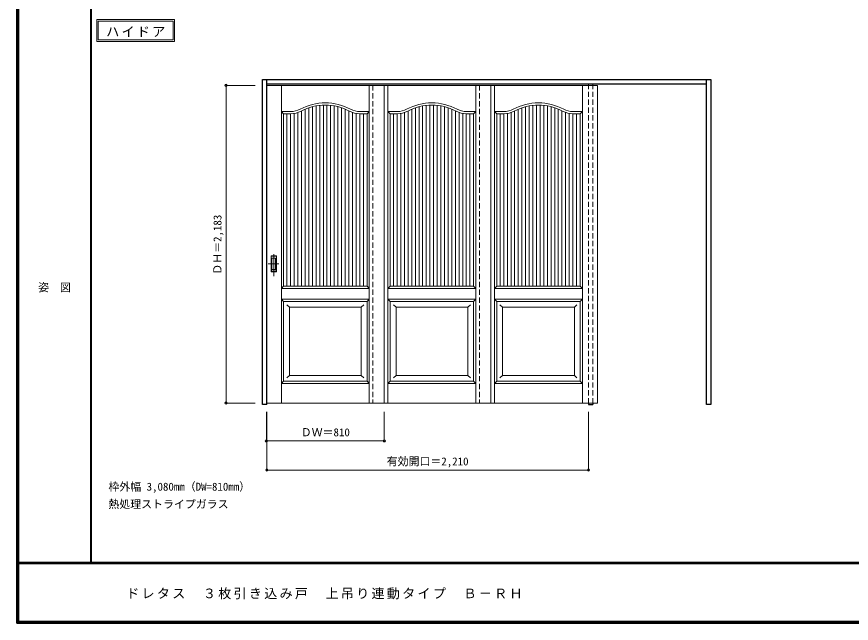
# Model space of a CAD drawing. Units: millimetres, scale not verified. Extents: x -6000 to 5700, y -4307 to 4175.
# Drawn here: x -6000 to -267, y -4205 to -36 of the extents above; entities that cross this region are included whole.
import ezdxf
from ezdxf.enums import TextEntityAlignment as Align

# ---------------------------------------------------------------- set-up
doc = ezdxf.new("R2010")
doc.units = ezdxf.units.MM
doc.header["$LTSCALE"] = 30
doc.header["$PDMODE"] = 32
doc.header["$PDSIZE"] = 15
doc.linetypes.add('CHAIN1', pattern=[8, 5, -1, 1, -1])
doc.linetypes.add('DASHED1', pattern=[1.8, 1.2, -0.6])
for name, color, linetype, lineweight in [('0-2_扉', 7, 'Continuous', 18), ('0-4_枠', 3, 'Continuous', 25), ('0-6_引手', 7, 'Continuous', 18), ('0-A_文字', 7, 'Continuous', 18), ('0-B_寸法', 7, 'Continuous', 9), ('0-C_ハッチ', 4, 'Continuous', 9), ('F-1_枠', 6, 'Continuous', 40)]:
    doc.layers.add(name, color=color, linetype=linetype, lineweight=lineweight)
doc.layers.add('F-A_文字', color=7, linetype='Continuous')
doc.styles.add('ＭＳ ゴシック', font='')
doc.styles.get('ＭＳ ゴシック').set_extended_font_data('MS Gothic')

msp = doc.modelspace()

# ---------------------------------------------------------------- linework, layer by layer
at = {"layer": '0-2_扉', "color": 4, "linetype": 'DASHED1', "lineweight": 9}
for p, q in [((-4285, -507.75), (-4282, -507.75)), ((-4285, -2690.75), (-4285, -507.75)), ((-3553, -507.75), (-3553, -2690.75)), ((-2821, -507.75), (-2821, -2690.75)), ((-4282, -2690.75), (-4285, -2690.75))]:
    msp.add_line(p, q, dxfattribs=at)
at = {"layer": '0-2_扉'}
for p, q in [((-3475, -507.75), (-4282, -507.75)), ((-4181.5, -2690.75), (-4181.5, -507.75)), ((-3578.5, -2690.75), (-3578.5, -507.75)), ((-2743, -507.75), (-3550, -507.75)), ((-3475, -507.75), (-3475, -2690.75)), ((-3449.5, -2690.75), (-3449.5, -507.75)), ((-2846.5, -2690.75), (-2846.5, -507.75)), ((-2011, -507.75), (-2818, -507.75)), ((-2743, -507.75), (-2743, -2690.75)), ((-2717.5, -2690.75), (-2717.5, -507.75)), ((-2114.5, -2690.75), (-2114.5, -507.75)), ((-2011, -507.75), (-2011, -2690.75)), ((-4166.5, -702.75), (-4181.5, -687.75)), ((-4181.5, -687.75), (-4117.49, -687.75)), ((-3578.5, -687.75), (-3642.51, -687.75)), ((-3593.5, -702.75), (-3578.5, -687.75)), ((-3434.5, -702.75), (-3449.5, -687.75)), ((-3449.5, -687.75), (-3385.49, -687.75)), ((-2846.5, -687.75), (-2910.51, -687.75)), ((-2861.5, -702.75), (-2846.5, -687.75)), ((-2702.5, -702.75), (-2717.5, -687.75)), ((-2717.5, -687.75), (-2653.49, -687.75)), ((-2114.5, -687.75), (-2178.51, -687.75)), ((-2129.5, -702.75), (-2114.5, -687.75)), ((-4166.5, -702.75), (-4117.49, -702.75)), ((-4166.5, -1887.75), (-4166.5, -702.75)), ((-3593.5, -702.75), (-3642.51, -702.75)), ((-3593.5, -1887.75), (-3593.5, -702.75)), ((-3434.5, -702.75), (-3385.49, -702.75)), ((-3434.5, -1887.75), (-3434.5, -702.75)), ((-2861.5, -702.75), (-2910.51, -702.75)), ((-2861.5, -1887.75), (-2861.5, -702.75)), ((-2702.5, -702.75), (-2653.49, -702.75)), ((-2702.5, -1887.75), (-2702.5, -702.75)), ((-2129.5, -702.75), (-2178.51, -702.75)), ((-2129.5, -1887.75), (-2129.5, -702.75)), ((-3593.69, -825.75), (-3593.5, -825.75)), ((-2861.69, -825.75), (-2861.5, -825.75)), ((-2129.69, -825.75), (-2129.5, -825.75)), ((-4166.5, -1887.75), (-4181.5, -1902.75)), ((-4166.5, -1887.75), (-3593.5, -1887.75)), ((-3578.5, -1902.75), (-3593.5, -1887.75)), ((-3434.5, -1887.75), (-3449.5, -1902.75)), ((-3434.5, -1887.75), (-2861.5, -1887.75)), ((-2846.5, -1902.75), (-2861.5, -1887.75)), ((-2702.5, -1887.75), (-2717.5, -1902.75)), ((-2702.5, -1887.75), (-2129.5, -1887.75)), ((-2114.5, -1902.75), (-2129.5, -1887.75)), ((-4181.5, -1902.75), (-3578.5, -1902.75)), ((-3449.5, -1902.75), (-2846.5, -1902.75)), ((-2717.5, -1902.75), (-2114.5, -1902.75)), ((-4166.5, -1992.75), (-4181.5, -1977.75)), ((-3578.5, -1977.75), (-4181.5, -1977.75)), ((-4166.5, -2540.75), (-4166.5, -1992.75)), ((-3593.5, -1992.75), (-4166.5, -1992.75)), ((-3578.5, -1977.75), (-3593.5, -1992.75)), ((-3593.5, -2540.75), (-3593.5, -1992.75)), ((-3434.5, -1992.75), (-3449.5, -1977.75)), ((-2846.5, -1977.75), (-3449.5, -1977.75)), ((-3434.5, -2540.75), (-3434.5, -1992.75)), ((-2861.5, -1992.75), (-3434.5, -1992.75)), ((-2846.5, -1977.75), (-2861.5, -1992.75)), ((-2861.5, -2540.75), (-2861.5, -1992.75)), ((-2702.5, -1992.75), (-2717.5, -1977.75)), ((-2114.5, -1977.75), (-2717.5, -1977.75)), ((-2702.5, -2540.75), (-2702.5, -1992.75)), ((-2129.5, -1992.75), (-2702.5, -1992.75)), ((-2114.5, -1977.75), (-2129.5, -1992.75)), ((-2129.5, -2540.75), (-2129.5, -1992.75)), ((-4126.5, -2032.75), (-4144.18, -2015.07)), ((-4126.5, -2032.75), (-4126.5, -2500.75)), ((-4126.5, -2032.75), (-3633.5, -2032.75)), ((-3633.54, -2032.75), (-3615.86, -2015.07)), ((-3633.5, -2500.75), (-3633.5, -2032.75)), ((-3394.5, -2032.75), (-3412.18, -2015.07)), ((-3394.5, -2032.75), (-3394.5, -2500.75)), ((-3394.5, -2032.75), (-2901.5, -2032.75)), ((-2901.54, -2032.75), (-2883.86, -2015.07)), ((-2901.5, -2500.75), (-2901.5, -2032.75)), ((-2662.5, -2032.75), (-2680.18, -2015.07)), ((-2662.5, -2032.75), (-2662.5, -2500.75)), ((-2662.5, -2032.75), (-2169.5, -2032.75)), ((-2169.54, -2032.75), (-2151.86, -2015.07)), ((-2169.5, -2500.75), (-2169.5, -2032.75)), ((-4126.5, -2500.75), (-4144.18, -2518.43)), ((-4126.5, -2500.75), (-3633.5, -2500.75)), ((-3633.5, -2500.75), (-3633.5, -2499.32)), ((-3633.5, -2500.75), (-3615.82, -2518.43)), ((-3394.5, -2500.75), (-3412.18, -2518.43)), ((-3394.5, -2500.75), (-2901.5, -2500.75)), ((-2901.5, -2500.75), (-2901.5, -2499.32)), ((-2901.5, -2500.75), (-2883.82, -2518.43)), ((-2662.5, -2500.75), (-2680.18, -2518.43)), ((-2662.5, -2500.75), (-2169.5, -2500.75)), ((-2169.5, -2500.75), (-2169.5, -2499.32)), ((-2169.5, -2500.75), (-2151.82, -2518.43)), ((-4166.5, -2540.75), (-4181.5, -2555.75)), ((-3578.5, -2555.75), (-4181.5, -2555.75)), ((-3593.5, -2540.75), (-4166.5, -2540.75)), ((-3593.5, -2540.75), (-3578.5, -2555.75)), ((-3434.5, -2540.75), (-3449.5, -2555.75)), ((-2846.5, -2555.75), (-3449.5, -2555.75)), ((-2861.5, -2540.75), (-3434.5, -2540.75)), ((-2861.5, -2540.75), (-2846.5, -2555.75)), ((-2702.5, -2540.75), (-2717.5, -2555.75)), ((-2114.5, -2555.75), (-2717.5, -2555.75)), ((-2129.5, -2540.75), (-2702.5, -2540.75)), ((-2129.5, -2540.75), (-2114.5, -2555.75)), ((-3475, -2690.75), (-4282, -2690.75)), ((-2743, -2690.75), (-3550, -2690.75)), ((-2011, -2690.75), (-2818, -2690.75))]:
    msp.add_line(p, q, dxfattribs=at)
for centre, radius, start, end in [((-3880, -992.75), 365, 61.6423, 118.3577), ((-3148, -992.75), 365, 61.6423, 118.3577), ((-2416, -992.75), 365, 61.6423, 118.3577), ((-4117.49, -552.75), 135, 270, 298.3577), ((-4117.49, -552.75), 150, 270, 298.3577), ((-3880, -992.75), 350, 61.6423, 118.3577), ((-3642.51, -552.75), 150, 241.6423, 270), ((-3642.51, -552.75), 135, 241.6423, 270), ((-3385.49, -552.75), 135, 270, 298.3577), ((-3385.49, -552.75), 150, 270, 298.3577), ((-3148, -992.75), 350, 61.6423, 118.3577), ((-2910.51, -552.75), 150, 241.6423, 270), ((-2910.51, -552.75), 135, 241.6423, 270), ((-2653.49, -552.75), 135, 270, 298.3577), ((-2653.49, -552.75), 150, 270, 298.3577), ((-2416, -992.75), 350, 61.6423, 118.3577), ((-2178.51, -552.75), 150, 241.6423, 270), ((-2178.51, -552.75), 135, 241.6423, 270)]:
    msp.add_arc(centre, radius, start, end, dxfattribs=at)
at = {"layer": '0-4_枠'}
for p, q in [((-4312, -2701.25), (-4312, -466.25)), ((-4282, -2701.25), (-4282, -466.25)), ((-4282, -496.25), (-1262, -496.25)), ((-1262, -2701.25), (-1262, -466.25)), ((-2072, -2690.75), (-2072, -2701.25)), ((-2042, -2690.75), (-2042, -2701.25)), ((-4282, -2701.25), (-4312, -2701.25)), ((-2072, -2701.25), (-2042, -2701.25)), ((-1232, -2701.25), (-1262, -2701.25))]:
    msp.add_line(p, q, dxfattribs=at)
at = {"layer": '0-4_枠', "color": 4, "linetype": 'DASHED1', "lineweight": 9}
for p, q in [((-2072, -2693.25), (-2072, -496.25)), ((-2042, -2693.25), (-2042, -496.25))]:
    msp.add_line(p, q, dxfattribs=at)
at = {"layer": '0-4_枠'}
msp.add_lwpolyline([(-4312, -466.25), (-1232, -466.25), (-1232, -2701.25)], dxfattribs=at)
at = {"layer": '0-6_引手', "linetype": 'CHAIN1'}
for p, q in [((-4234, -1818.48), (-4234, -1647.63)), ((-4272.07, -1733.25), (-4199.56, -1733.25))]:
    msp.add_line(p, q, dxfattribs=at)
at = {"layer": '0-6_引手'}
for p, q in [((-4253, -1678.25), (-4215, -1678.25)), ((-4253, -1788.25), (-4253, -1678.25)), ((-4246.5, -1694.25), (-4221.5, -1694.25)), ((-4246.5, -1772.25), (-4246.5, -1694.25)), ((-4221.5, -1772.25), (-4221.5, -1694.25)), ((-4215, -1788.25), (-4215, -1678.25)), ((-4246.5, -1772.25), (-4221.5, -1772.25)), ((-4253, -1788.25), (-4215, -1788.25))]:
    msp.add_line(p, q, dxfattribs=at)
at = {"layer": '0-6_引手', "linetype": 'DASHED1'}
for p, q in [((-4218, -1784.25), (-4218, -1682.25)), ((-4250, -1784.25), (-4218, -1784.25))]:
    msp.add_line(p, q, dxfattribs=at)
msp.add_lwpolyline([(-4250, -1784.25), (-4250, -1682.25), (-4218, -1682.25)], dxfattribs=at)
at = {"layer": '0-A_文字'}
for p, q in [((-5450, -55.5), (-5450, -205.5)), ((-5440, -65.5), (-4925.67, -65.5)), ((-4925.67, -65.5), (-4925.67, -195.5)), ((-5450, -205.5), (-4915.67, -205.5))]:
    msp.add_line(p, q, dxfattribs=at)
for points in [[(-5450, -55.5), (-4915.67, -55.5), (-4915.67, -205.5)], [(-5440, -65.5), (-5440, -195.5), (-4925.67, -195.5)]]:
    msp.add_lwpolyline(points, dxfattribs=at)
at = {"layer": '0-B_寸法', "color": 4}
for p, q in [((-4562, -507.75), (-4362, -507.75)), ((-4562, -507.75), (-4562, -2690.75)), ((-4562, -2690.75), (-4362, -2690.75)), ((-4285, -2951.25), (-4285, -2751.25)), ((-4282, -3151.25), (-4282, -2751.25)), ((-3475, -2951.25), (-3475, -2751.25)), ((-2072, -3151.25), (-2072, -2751.25)), ((-4285, -2951.25), (-3475, -2951.25)), ((-4282, -3151.25), (-2072, -3151.25))]:
    msp.add_line(p, q, dxfattribs=at)
at = {"layer": '0-B_寸法'}
for p in [(-4562, -507.75), (-4562, -2690.75), (-4285, -2951.25), (-3475, -2951.25), (-4282, -3151.25), (-2072, -3151.25)]:
    msp.add_point(p, dxfattribs=at)
at = {"layer": '0-C_ハッチ'}
for p, q in [((-4043.5, -1887.75), (-4043.5, -683.28)), ((-4018.5, -1887.75), (-4018.5, -671.32)), ((-3993.5, -1887.75), (-3993.5, -661.66)), ((-3968.5, -1887.75), (-3968.5, -654.12)), ((-3943.5, -1887.75), (-3943.5, -648.56)), ((-3918.5, -1887.75), (-3918.5, -644.87)), ((-3893.5, -1887.75), (-3893.5, -643.01)), ((-3868.5, -1887.75), (-3868.5, -642.94)), ((-3843.5, -1887.75), (-3843.5, -644.66)), ((-3818.5, -1887.75), (-3818.5, -648.19)), ((-3793.5, -1887.75), (-3793.5, -653.6)), ((-3768.5, -1887.75), (-3768.5, -660.98)), ((-3743.5, -1887.75), (-3743.5, -670.46)), ((-3718.5, -1887.75), (-3718.5, -682.24)), ((-3311.5, -1887.75), (-3311.5, -683.28)), ((-3286.5, -1887.75), (-3286.5, -671.32)), ((-3261.5, -1887.75), (-3261.5, -661.66)), ((-3236.5, -1887.75), (-3236.5, -654.12)), ((-3211.5, -1887.75), (-3211.5, -648.56)), ((-3186.5, -1887.75), (-3186.5, -644.87)), ((-3161.5, -1887.75), (-3161.5, -643.01)), ((-3136.5, -1887.75), (-3136.5, -642.94)), ((-3111.5, -1887.75), (-3111.5, -644.66)), ((-3086.5, -1887.75), (-3086.5, -648.19)), ((-3061.5, -1887.75), (-3061.5, -653.6)), ((-3036.5, -1887.75), (-3036.5, -660.98)), ((-3011.5, -1887.75), (-3011.5, -670.46)), ((-2986.5, -1887.75), (-2986.5, -682.24)), ((-2579.5, -1887.75), (-2579.5, -683.28)), ((-2554.5, -1887.75), (-2554.5, -671.32)), ((-2529.5, -1887.75), (-2529.5, -661.66)), ((-2504.5, -1887.75), (-2504.5, -654.12)), ((-2479.5, -1887.75), (-2479.5, -648.56)), ((-2454.5, -1887.75), (-2454.5, -644.87)), ((-2429.5, -1887.75), (-2429.5, -643.01)), ((-2404.5, -1887.75), (-2404.5, -642.94)), ((-2379.5, -1887.75), (-2379.5, -644.66)), ((-2354.5, -1887.75), (-2354.5, -648.19)), ((-2329.5, -1887.75), (-2329.5, -653.6)), ((-2304.5, -1887.75), (-2304.5, -660.98)), ((-2279.5, -1887.75), (-2279.5, -670.46)), ((-2254.5, -1887.75), (-2254.5, -682.24)), ((-4143.5, -1887.75), (-4143.5, -702.5)), ((-4118.5, -1887.75), (-4118.5, -702.75)), ((-4093.5, -1887.75), (-4093.5, -700.82)), ((-4068.5, -1887.75), (-4068.5, -694.52)), ((-3693.5, -1887.75), (-3693.5, -693.82)), ((-3668.5, -1887.75), (-3668.5, -700.48)), ((-3643.5, -1887.75), (-3643.5, -701.5)), ((-3618.5, -1887.75), (-3618.5, -702.75)), ((-3411.5, -1887.75), (-3411.5, -702.5)), ((-3386.5, -1887.75), (-3386.5, -702.75)), ((-3361.5, -1887.75), (-3361.5, -700.82)), ((-3336.5, -1887.75), (-3336.5, -694.52)), ((-2961.5, -1887.75), (-2961.5, -693.82)), ((-2936.5, -1887.75), (-2936.5, -700.48)), ((-2911.5, -1887.75), (-2911.5, -701.5)), ((-2886.5, -1887.75), (-2886.5, -702.75)), ((-2679.5, -1887.75), (-2679.5, -702.5)), ((-2654.5, -1887.75), (-2654.5, -702.75)), ((-2629.5, -1887.75), (-2629.5, -700.82)), ((-2604.5, -1887.75), (-2604.5, -694.52)), ((-2229.5, -1887.75), (-2229.5, -693.82)), ((-2204.5, -1887.75), (-2204.5, -700.48)), ((-2179.5, -1887.75), (-2179.5, -701.5)), ((-2154.5, -1887.75), (-2154.5, -702.75))]:
    msp.add_line(p, q, dxfattribs=at)
at = {"layer": 'F-1_枠'}
for p, q in [((-6000, 4175), (-6000, -4205)), ((-5995, 4175), (-5995, -4205)), ((-5990, 4175), (-5990, -4205)), ((-5490, 4175), (-5490, -3790)), ((5700, -3790), (-6000, -3790)), ((5700, -3795), (-6000, -3795)), ((5700, -4195), (-6000, -4195)), ((5700, -4200), (-6000, -4200)), ((5700, -4205), (-6000, -4205))]:
    msp.add_line(p, q, dxfattribs=at)

# ---------------------------------------------------------------- texts
at = {"layer": '0-A_文字', "style": 'ＭＳ ゴシック'}
for s, p in [('枠外幅 3,080mm（DW=810mm）', (-5370, -3310)), ('熱処理ストライプガラス', (-5370, -3430))]:
    msp.add_text(s, height=54.99, dxfattribs=at).set_placement(p, align=Align.BOTTOM_LEFT)
at = {"layer": '0-A_文字', "insert": (-5385.34, -175.5), "char_height": 65.98, "attachment_point": 7, "style": 'ＭＳ ゴシック'}
msp.add_mtext('\\T1.17;ハイドア', dxfattribs=at)
at = {"layer": '0-B_寸法', "style": 'ＭＳ ゴシック'}
msp.add_text('ＤＨ＝2,183', height=54.99, rotation=90, dxfattribs=at).set_placement((-4577, -1808.75), align=Align.BOTTOM_LEFT)
for s, p in [('ＤＷ＝810', (-4048.75, -2936.25)), ('有効開口＝2,210', (-3458.25, -3136.25))]:
    msp.add_text(s, height=54.99, dxfattribs=at).set_placement(p, align=Align.BOTTOM_LEFT)
at = {"layer": 'F-A_文字', "style": 'ＭＳ ゴシック'}
msp.add_text('姿\u3000図', height=54.99, dxfattribs=at).set_placement((-5852.5, -1940.25), align=Align.BOTTOM_LEFT)
at = {"layer": 'F-A_文字', "insert": (-5247.55, -4040), "char_height": 65.98, "attachment_point": 7, "style": 'ＭＳ ゴシック'}
msp.add_mtext('\\T1.17;ドレタス\u3000３枚引き込み戸\u3000上吊り連動タイプ\u3000Ｂ－ＲＨ', dxfattribs=at)

doc.saveas('drawing.dxf')
